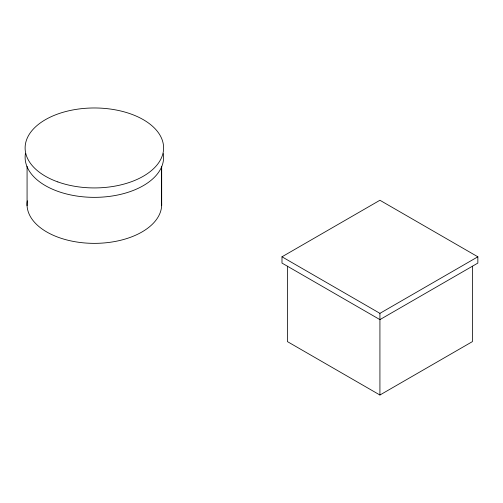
<?xml version="1.0" encoding="UTF-8"?>
<svg xmlns="http://www.w3.org/2000/svg" width="503" height="503" viewBox="0 0 503 503"><rect width="100%" height="100%" fill="white"/><g stroke="black" fill="none" stroke-linecap="round" stroke-linejoin="round"><path stroke-width="0.75" d="M281.988 256.8L379.922 200.263L477.85 256.8L477.85 263.082L379.922 319.625L281.988 263.082L281.988 256.8L379.922 313.344L477.85 256.8M287.427 266.225L287.427 341.612L379.922 395.012L472.411 341.612L472.411 266.225M379.922 313.344L379.922 395.012M161.658 166.374L161.658 203.281M161.652 166.462L161.652 205.727M27.074 166.348L27.074 205.696M163.305 153.622A69.251 39.982 0 0 1 94.338 197.352A69.251 39.982 0 0 1 25.427 153.597M161.394 200.848A67.327 38.869 0 0 1 94.338 243.358A67.327 38.869 0 0 1 27.344 200.816M57.851 181.923A69.251 39.982 0 0 0 163.576 149.221A69.251 39.982 0 0 0 61.662 112.71A69.251 39.982 0 0 0 57.851 181.923"/></g></svg>
